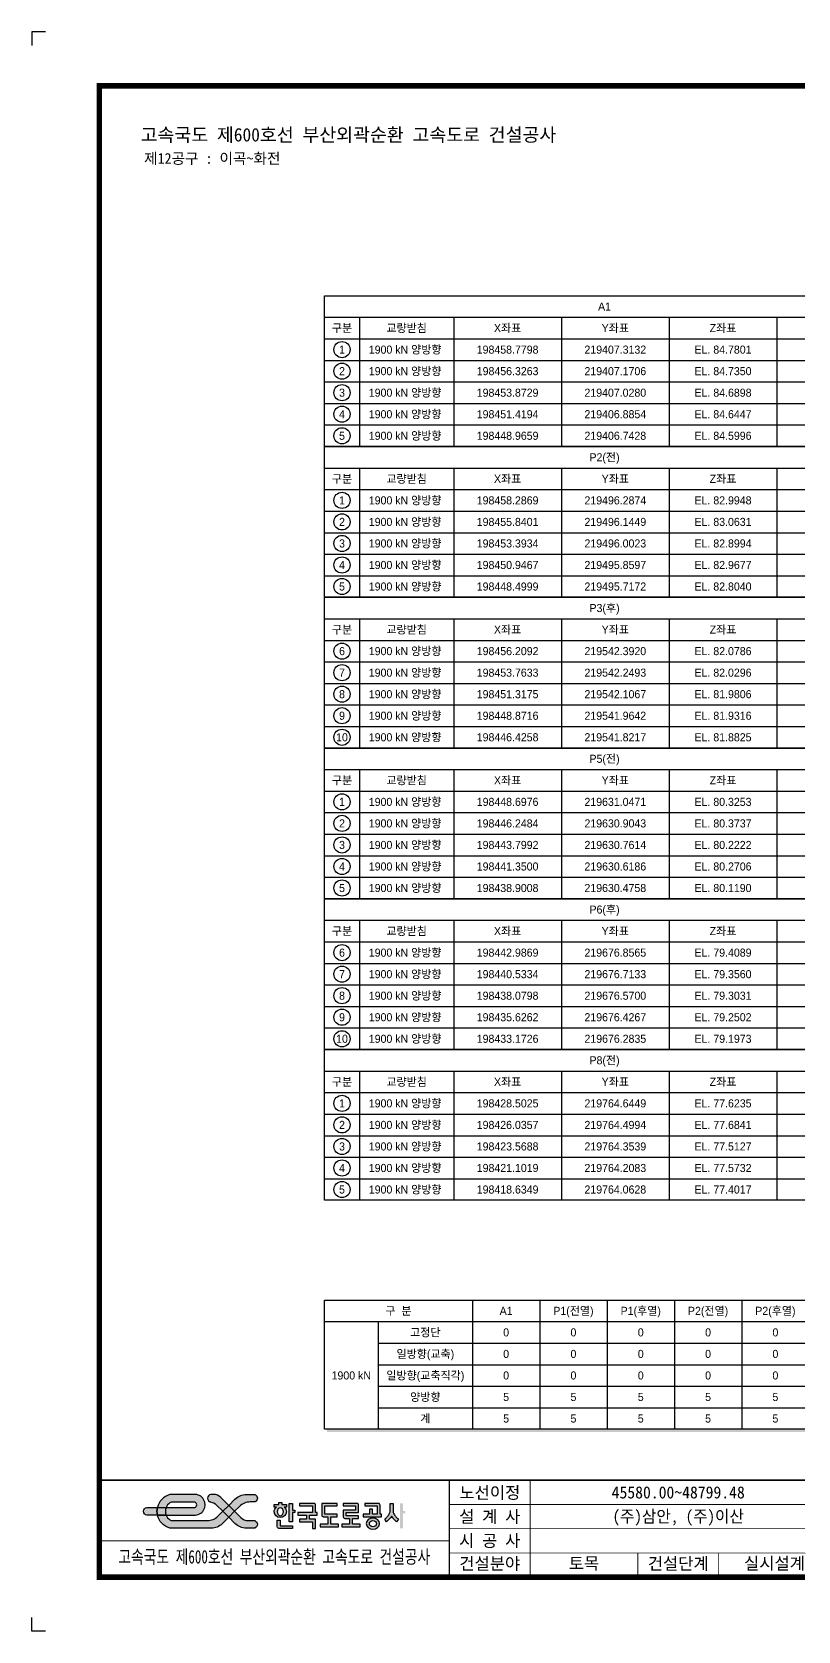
# Model space of a CAD drawing. Header units: feet. Extents: x 0 to 252300, y 0 to 178200.
# Drawn here: x 0 to 85344, y 0 to 178200 of the extents above; entities that cross this region are included whole.
import ezdxf
from ezdxf.enums import TextEntityAlignment as Align

# ---------------------------------------------------------------- set-up
doc = ezdxf.new("R2010")
doc.units = ezdxf.units.FT
doc.header["$LTSCALE"] = 3000
doc.header["$MEASUREMENT"] = 0
doc.layers.get('0').update_dxf_attribs({"linetype": 'CONTINUOUS'})
for name, color, linetype in [('CS-TABL-LIN2', 1, 'CONTINUOUS'), ('CS-TABL-TEX2', 3, 'CONTINUOUS'), ('CX-BORD', 3, 'CONTINUOUS'), ('CX-BORD-LIN1', 4, 'CONTINUOUS'), ('CX-BORD-LIN2', 3, 'CONTINUOUS'), ('CX-BORD-TEX2', 7, 'CONTINUOUS'), ('CX-BORD-TEX3', 6, 'CONTINUOUS'), ('CX-MISC', 2, 'CONTINUOUS')]:
    doc.layers.add(name, color=color, linetype=linetype)
doc.styles.add('A_STANDARD', font='')
doc.styles.add('TB_TEXT', font='')
doc.styles.add('TB_WBTXT', font='')
doc.styles.add('TB_WMTXT', font='')
doc.styles.get('A_STANDARD').set_extended_font_data('Dotum')
doc.styles.get('TB_TEXT').set_extended_font_data('DotumChe')
doc.styles.get('TB_WBTXT').set_extended_font_data('Dotum')
doc.styles.get('TB_WMTXT').set_extended_font_data('DotumChe')

# ---------------------------------------------------------------- blocks, each defined once
blk = doc.blocks.new('CXGLOGO-EX흑백')
h = blk.add_hatch(color=256)
h.paths.add_polyline_path([(12.62751094235613, 2.929722186557417), (13.9368577347384, 2.929722186557417, 0.1307849617648099), (14.19642449557114, 2.998798575681949, 0.5686079760781465), (14.23263349965494, 5.183221859397701, 0.1392232935838704), (13.9581907729968, 5.261149990701703), (11.43317010715378, 5.261149990701703, 0.1989123673796241), (7.88820811080587, 3.792778653716674), (5.962135003345992, 1.866705546256785), (7.789912781123938, 0.03892776847906987), (9.30410907077998, 1.553124058134753, -0.198912367379616)])
h.paths.add_polyline_path([(5.962135003346347, -1.78885000929877), (4.134357225567967, 0.03892776847900947), (2.638733131771026, -1.456696325318649, -0.1989123673796836), (-0.684668739806078, -2.833294453742262), (-11.36204881219041, -2.833294453742742, -0.149968192877195), (-12.240743962647, -2.563678008654669, -0.1491631919188299), (-13.39334849004342, -1.136072231520988), (-16.10175388554254, -1.136072231520988, 0.2784029190241507), (-12.27306911128629, -5.129271465237487, 0.06593867059308692), (-11.86520449236982, -5.183294453743216), (0.6208868157490102, -5.183294453742739, 0.198912367379658), (3.944288687325745, -3.806696325319599)])
h.paths.add_polyline_path([(-16.10175388554255, 1.213927768479007), (-19.36564277443144, 1.213927768479007, 0.8888888888888873), (-19.36564277443144, -1.136072231520991), (-16.10175388554254, -1.136072231520988, -0.1111111111111106)])
h.paths.add_polyline_path([(-11.36204881233854, 2.911149990701738), (-4.683161640971832, 2.911149990701997, -0.05755858726109904), (-4.564116577129639, 2.897400306733786, -0.792918256256352), (-4.564116577139849, 1.227677452445754, -0.05755858725611351), (-4.683161640971733, 1.21392776847901), (-13.39334849004398, 1.213927768479618, 0.1939147573995261), (-13.39334849004318, -1.136072231520991), (-4.743420552209216, -1.136072231520991, 1.071754271161691), (-4.743420552209216, 5.261149990701231), (-11.86520449236982, 5.261149990702183, 0.06593867059316338), (-12.27306911128352, 5.207127002196302, 0.2784029190242539), (-16.10175388554237, 1.21392776847981), (-13.39334849004398, 1.213927768479621, -0.1491631919192471), (-12.2407439626433, 2.641533545616181, -0.1499681928522188)])
h = blk.add_hatch(color=256)
h.paths.add_polyline_path([(3.485422644516419, 4.34341790508612, 0.1989123673796671), (1.269821396798442, 5.261149990701703), (0.4788016700130058, 5.261149990701703, 0.8338075771048155), (0.3771781799719207, 2.929722186557356, -0.177326263149743), (2.179867088961466, 1.993417905085643), (4.134357225568095, 0.03892776847887802), (5.962135003345992, 1.866705546256789)])
h.paths.add_polyline_path([(9.744402917729097, -1.915562368126679), (7.789912781123888, 0.03892776847899881), (5.96213500334634, -1.788850009298766), (7.888208110807184, -3.714923116759131, 0.198912367379553), (11.43317010715388, -5.183294453743692), (13.93853492596422, -5.183294453744644, 0.1292187291636897), (14.19530503372277, -5.115808595962658, 0.6043190588004438), (14.12747900538948, -2.886014569746202, 0.1137896329467328), (13.89882244722792, -2.833294453742262), (11.96000416544708, -2.833294453742262, -0.1989123673796783)])
h = blk.add_hatch(color=256)
h.paths.add_polyline_path([(5.962135003345985, 1.866705546256785), (4.134357225568095, 0.03892776847887802), (5.962135003346347, -1.788850009298773), (7.789912781123952, 0.03892776847906987)])
h.paths.add_polyline_path([(-13.39334849004398, 1.213927768479621), (-16.10175388554237, 1.21392776847981, 0.1111111111111885), (-16.10175388554254, -1.136072231520988), (-13.39334849004318, -1.136072231520988, -0.1939147573995261)])
h = blk.add_hatch(color=256)
edge = h.paths.add_edge_path()
edge.add_line((55.90553287691766, 2.4960983163664), (56.85552189184581, 2.496098316366446))
edge.add_line((56.85552189184581, 2.496098316366446), (56.85552189184592, 0.09215457618536149))
edge.add_arc((58.53363057762468, 0.09215457618543929), 1.67810868577876, 180.0000000000026, 195.4083540198517)
edge.add_arc((58.47394244906948, 0.07570436294137084), 1.61619517993231, 195.408354019852, 211.4069923032628)
edge.add_arc((62.72740815851297, 2.672743468727949), 6.599826652904244, 211.4069923032628, 220.884619074014)
edge.add_arc((62.65632922919535, 2.61120635935723), 6.505810537144002, 220.8846190740139, 230.4986055729279)
edge.add_line((58.51800266797031, -2.408736271577236), (57.94523708654083, -3.232545142195342))
edge.add_arc((62.63997685430596, 2.476487192741993), 7.39145666891144, 221.3708019331366, 230.5683267651548, ccw=False)
edge.add_arc((62.86124072826939, 2.671717853347373), 7.686537407580804, 212.5283811307898, 221.3728192081766, ccw=False)
edge.add_arc((49.89982302886737, 2.671711092267167), 7.686526193707074, 318.6271743273925, 327.471625333613, ccw=False)
edge.add_arc((50.12107005378402, 2.476495324059812), 7.391467942165787, 309.4316802638517, 318.62919103786044, ccw=False)
edge.add_line((54.81581768222331, -3.232545142194404), (54.24305210079449, -2.408736271575762))
edge.add_arc((50.16623946446956, 2.548189157142523), 6.418061309895114, 309.4355142588529, 319.1812610942183)
edge.add_arc((49.96136727208684, 2.72553903169074), 6.689032726803259, 319.1787201534786, 328.529668469246)
edge.add_arc((54.2901842034738, 0.07437455166653684), 1.612880450692433, 328.5764598147939, 344.6081938620856)
edge.add_arc((54.23147034857182, 0.09160721386742313), 1.674062617830531, 344.5729121819099, 360.0187337982126)
edge.add_line((55.90553287691779, 0.09215457618600098), (55.90553287691779, 2.4960983163664))
edge = h.paths.add_edge_path()
edge.add_arc((22.07066925838875, -0.0960583075494551), 1.77276644383517, 0.3446861390323761, 51.806537556943795, ccw=False)
edge.add_arc((21.98752086475434, -0.03643316846145372), 1.856528462969702, 268.6390132932114, 358.4888194230754, ccw=False)
edge.add_arc((21.89882706649707, -0.03696230538111067), 1.856011500010981, 181.4952613076245, 271.3769059760447, ccw=False)
edge.add_arc((21.81624874840013, -0.0960910072229415), 1.772833459952195, 128.1945062452658, 179.6542700587555, ccw=False)
edge.add_line((20.72004724334094, 1.297207502441104), (20.04344756338069, 1.297207502441104))
edge.add_line((20.04344756338069, 1.297207502441104), (20.04344756338068, 2.108874533108121))
edge.add_line((20.04344756338068, 2.108874533108121), (21.46843108577289, 2.108874533108121))
edge.add_line((21.46843108577289, 2.108874533108121), (21.4684310857729, 2.754247505206038))
edge.add_line((21.4684310857729, 2.754247505206038), (22.41842010070103, 2.754247505206038))
edge.add_line((22.41842010070103, 2.754247505206038), (22.41842010070103, 2.108874533108121))
edge.add_line((22.41842010070103, 2.108874533108121), (23.84340362309323, 2.108874533108121))
edge.add_line((23.84340362309323, 2.108874533108121), (23.84340362309322, 1.297207502441104))
edge.add_line((23.84340362309322, 1.297207502441104), (23.16680394313298, 1.297207502441104))
h.paths.add_polyline_path([(60.65547795155814, 0.172755616815305), (60.65547795155814, -0.601691949703131), (59.94298619036236, -0.601691949703131), (59.94298619036248, -5.248377348808134), (58.99299717543421, -5.248377348808617), (58.99299717543411, 2.496098316366869), (59.94298619036225, 2.496098316366869), (59.94298619036236, 0.172755616815305)])
edge = h.paths.add_edge_path()
edge.add_line((48.0681235037611, 2.496098316365892), (48.0681235037611, 1.72165074984937))
edge.add_line((48.0681235037611, 1.72165074984937), (51.86807956347353, 1.72165074984937))
edge.add_line((51.86807956347353, 1.72165074984937), (51.86807956347343, -0.8598411385413627))
edge.add_line((51.86807956347343, -0.8598411385413627), (50.44309604108143, -0.8598411385423006))
edge.add_line((50.44309604108143, -0.8598411385423006), (50.44309604108143, 0.6890539944927028))
edge.add_line((50.44309604108143, 0.6890539944927028), (49.4931070261532, 0.6890539944927028))
edge.add_line((49.4931070261532, 0.6890539944927028), (49.49310702615358, -0.8598411385418245))
edge.add_line((49.49310702615358, -0.8598411385418245), (47.59312899629693, -0.8598411385418281))
edge.add_line((47.59312899629693, -0.8598411385418281), (47.59312899629681, -1.634288705059802))
edge.add_line((47.59312899629681, -1.634288705059802), (53.29306308586574, -1.634288705059802))
edge.add_line((53.29306308586574, -1.634288705059802), (53.29306308586574, -0.8598411385413627))
edge.add_line((53.29306308586574, -0.8598411385413627), (52.81806857840155, -0.8598411385413236))
edge.add_line((52.81806857840155, -0.8598411385413236), (52.81806857840178, 1.979799938688487))
edge.add_arc((52.26887129235888, 1.979799938688532), 0.5491972860428973, 359.9999999999953, 400.6008038990672)
edge.add_arc((52.34038266447658, 2.041094338003921), 0.4550119382992583, 40.60080389906705, 89.66109212214847)
edge.add_line((52.3430740709377, 2.496098316366869), (48.0681235037611, 2.496098316367497))
edge = h.paths.add_edge_path()
edge.add_line((41.41820039926384, 2.496098316366869), (41.41820039926394, 1.721650749848898))
edge.add_line((41.41820039926394, 1.721650749848898), (45.21815645897638, 1.721650749848898))
edge.add_line((45.21815645897638, 1.721650749848898), (45.21815645897638, 0.4309048056535367))
edge.add_line((45.21815645897638, 0.4309048056535367), (41.41820039926384, 0.4309048056535367))
edge.add_line((41.41820039926384, 0.4309048056535367), (41.41820039926394, -1.634288705060271))
edge.add_arc((41.96739768530686, -1.634288705060244), 0.5491972860429257, 180.0000000000029, 220.6008038990638)
edge.add_arc((41.89588631318916, -1.695583104375644), 0.4550119382992751, 220.6008038990626, 269.6610921221458)
edge.add_line((41.89319490672801, -2.150587082738607), (43.31817842912, -2.150587082738607))
edge.add_line((43.31817842912, -2.150587082738607), (43.31817842912011, -3.957631404610424))
edge.add_line((43.31817842912011, -3.957631404610424), (40.94320589179998, -3.957631404610424))
edge.add_line((40.94320589179998, -3.957631404610424), (40.94320589179998, -4.732078971128871))
edge.add_line((40.94320589179998, -4.732078971128871), (46.64313998136879, -4.732078971128871))
edge.add_line((46.64313998136879, -4.732078971128871), (46.64313998136893, -3.957631404610897))
edge.add_line((46.64313998136893, -3.957631404610897), (44.26816744404802, -3.957631404609955))
edge.add_line((44.26816744404802, -3.957631404609955), (44.26816744404758, -2.150587082738607))
edge.add_line((44.26816744404758, -2.150587082738607), (46.1681454739045, -2.150587082738134))
edge.add_line((46.1681454739045, -2.150587082738134), (46.1681454739045, -1.376139516220633))
edge.add_line((46.1681454739045, -1.376139516220633), (42.36818941419209, -1.376139516220164))
edge.add_line((42.36818941419209, -1.376139516220164), (42.36818941419209, -0.3435427608644339))
edge.add_line((42.36818941419209, -0.3435427608644339), (46.1681454739045, -0.343542760863965))
edge.add_line((46.1681454739045, -0.343542760863965), (46.16814547390462, 1.979799938688512))
edge.add_arc((45.6189481878617, 1.979799938688539), 0.5491972860429115, 359.9999999999972, 400.6008038990619)
edge.add_arc((45.69045955997943, 2.041094338003941), 0.4550119382992425, 40.60080389906198, 89.6610921221449)
edge.add_line((45.69315096644058, 2.496098316366872), (41.41820039926384, 2.496098316366869))
edge = h.paths.add_edge_path()
edge.add_line((39.51822236940757, 2.496098316366869), (34.76827729476689, 2.496098316366869))
edge.add_line((34.76827729476689, 2.496098316366869), (34.76827729476689, -1.117990327381936))
edge.add_arc((35.31747458080942, -1.117990327381935), 0.5491972860425349, 180, 220.6008038990902)
edge.add_arc((35.24596320869247, -1.179284726696737), 0.4550119382998447, 220.60080389909, 269.6610921221131)
edge.add_line((35.24327180223106, -1.634288705060271), (36.66825532462316, -1.634288705060342))
edge.add_line((36.66825532462316, -1.634288705060342), (36.66825532462363, -3.957631404610424))
edge.add_line((36.66825532462363, -3.957631404610424), (34.29328278730304, -3.957631404610897))
edge.add_line((34.29328278730304, -3.957631404610897), (34.29328278730291, -4.732078971128871))
edge.add_line((34.29328278730291, -4.732078971128871), (39.99321687687187, -4.732078971129809))
edge.add_line((39.99321687687187, -4.732078971129809), (39.99321687687187, -3.957631404610897))
edge.add_line((39.99321687687187, -3.957631404610897), (37.61824433955118, -3.957631404610794))
edge.add_line((37.61824433955118, -3.957631404610794), (37.61824433955128, -1.634288705060271))
edge.add_line((37.61824433955128, -1.634288705060271), (39.5182223694077, -1.634288705059802))
edge.add_line((39.5182223694077, -1.634288705059802), (39.51822236940779, -0.8598411385423006))
edge.add_line((39.51822236940779, -0.8598411385423006), (35.71826630969503, -0.8598411385423006))
edge.add_line((35.71826630969503, -0.8598411385423006), (35.71826630969503, 1.721650749848898))
edge.add_line((35.71826630969503, 1.721650749848898), (39.51822236940745, 1.72165074984937))
edge.add_line((39.51822236940745, 1.72165074984937), (39.51822236940745, 2.496098316366869))
edge = h.paths.add_edge_path()
edge.add_line((31.9183102499825, -5.248377348808617), (32.86829926491062, -5.248377348808617))
edge.add_line((32.86829926491062, -5.248377348808617), (32.86829926491062, -2.408736271577304))
edge.add_line((32.86829926491062, -2.408736271577304), (30.96832123505435, -2.408736271577304))
edge.add_line((30.96832123505435, -2.408736271577304), (30.96832123505409, -1.117990327381936))
edge.add_line((30.96832123505409, -1.117990327381936), (33.34329377237469, -1.117990327381936))
edge.add_line((33.34329377237469, -1.117990327381936), (33.34329377237468, -0.343542760863965))
edge.add_line((33.34329377237468, -0.343542760863965), (32.86829926491062, -0.343542760863965))
edge.add_line((32.86829926491062, -0.343542760863965), (32.86829926491062, 1.979799938688512))
edge.add_arc((32.31910197886764, 1.979799938688512), 0.5491972860429826, 359.9999999999999, 400.6008038990593)
edge.add_arc((32.39061335098545, 2.041094338003989), 0.4550119382991955, 40.60080389905918, 89.66109212214754)
edge.add_line((32.39330475744659, 2.496098316366872), (27.88085693653791, 2.496098316366869))
edge.add_line((27.88085693653791, 2.496098316366869), (27.8808569365377, 1.721650749848898))
edge.add_line((27.8808569365377, 1.721650749848898), (31.9183102499825, 1.72165074984937))
edge.add_line((31.9183102499825, 1.72165074984937), (31.9183102499825, -0.343542760863965))
edge.add_line((31.9183102499825, -0.343542760863965), (27.40586242907364, -0.343542760863965))
edge.add_line((27.40586242907364, -0.343542760863965), (27.40586242907364, -1.11799032738147))
edge.add_line((27.40586242907364, -1.11799032738147), (30.01833222012621, -1.117990327381936))
edge.add_line((30.01833222012621, -1.117990327381936), (30.01833222012621, -2.408736271577773))
edge.add_line((30.01833222012621, -2.408736271577773), (27.88085693653782, -2.408736271577773))
edge.add_line((27.88085693653782, -2.408736271577773), (27.88085693653781, -3.183183838095275))
edge.add_line((27.88085693653781, -3.183183838095275), (31.9183102499825, -3.183183838095275))
edge.add_line((31.9183102499825, -3.183183838095275), (31.9183102499825, -5.248377348808617))
edge = h.paths.add_edge_path()
edge.add_line((25.7433816529495, -5.248377348808617), (21.46843108577295, -5.248377348808141))
edge.add_arc((21.468431085773, -4.799179719589938), 0.4491976292182027, 220.2618960212232, 269.9999999999932, ccw=False)
edge.add_arc((21.55155841230061, -4.728777609424231), 0.5581315978937866, 180.3389078778467, 220.2618960212236, ccw=False)
edge.add_arc((195.5622497713534, -3.699482215773768), 174.5718671369681, 179.6610921221531, 180.3389078778465, ccw=False)
edge.add_line((20.99343657830883, -2.66688546041647), (21.94342559323697, -2.66688546041647))
edge.add_line((21.94342559323697, -2.66688546041647), (21.94342559323697, -4.473929782290639))
edge.add_line((21.94342559323697, -4.473929782290639), (25.7433816529495, -4.473929782290639))
edge.add_line((25.7433816529495, -4.473929782290639), (25.7433816529495, -5.248377348808617))
edge = h.paths.add_edge_path(flags=16)
edge.add_ellipse((50.60385872541271, -3.769494308227308), major_axis=(-1.110875729177891, 2.868103891292178e-14), ratio=0.8665097612807381, start_angle=0, end_angle=360)
edge = h.paths.add_edge_path()
edge.add_ellipse((50.60385872364095, -3.769494308227308), major_axis=(2.060740712415878, 5.91535299055294e-14), ratio=0.8429164421096037, start_angle=0, end_angle=360, ccw=False)
h.paths.add_polyline_path([(26.4558734141455, 0.4309048056535367), (26.4558734141455, -0.343542760863965), (25.74338165294929, -0.343542760863965), (25.7433816529494, -3.183183838095275), (24.67464401115513, -3.183183838094806), (24.67464401115513, 2.496098316366869), (25.7433816529494, 2.496098316366869), (25.7433816529495, 0.4309048056535367)])
edge = h.paths.add_edge_path(flags=16)
edge.add_ellipse((21.94342559323697, -0.08539357202479891), major_axis=(7.44215483547632e-15, 1.223429116448234), ratio=0.7764969806228509, start_angle=0, end_angle=360, ccw=False)
for points in [[(-11.36204881219097, 2.911149990702945, 0.149968192828432), (-12.24074396240013, 2.64153354578092, 0.1491631919431257), (-13.39334849004398, 1.213927768479618, 0.1939147573995262), (-13.39334849004318, -1.136072231520991), (-4.743420552209216, -1.136072231520991, 1.071754271161691), (-4.743420552209216, 5.261149990701231), (-11.86520449236982, 5.261149990702183, 0.06593867059316338), (-12.27306911128352, 5.207127002196302, 0.2784029190242541), (-16.10175388554237, 1.213927768479806), (-13.39334849004398, 1.213927768479618), (-4.683161640971733, 1.21392776847901, 0.0575585872562081), (-4.564116577139657, 1.227677452445796, 0.7929182562611419), (-4.564116577139643, 2.897400306736131, 0.05755858725616377), (-4.683161640971832, 2.911149990701997), (-11.36204881234111, 2.911149990701738)], [(0.3771781799714518, 2.929722186557417, -0.1773262631497835), (2.179867088961458, 1.993417905085646), (4.134357225568095, 0.03892776847887802), (5.962135003345992, 1.866705546256785), (3.485422644516419, 4.34341790508612, 0.1989123673796582), (1.269821396798548, 5.261149990701703), (0.4788016700130058, 5.261149990701703, 0.8714196092937034), (0.4788016700130058, 2.911149990701706)], [(23.16680394313298, 1.297207502441104, -0.228396255599462), (23.84340362309322, -0.0853935720248451, -0.4134459869151131), (21.94342559323628, -1.892437893898972, -0.4136086650538482), (20.04344756338071, -0.08539357202475273, -0.2283866715627258), (20.72004724334094, 1.297207502441104), (20.04344756338069, 1.297207502441104), (20.04344756338068, 2.108874533108121), (21.46843108577289, 2.108874533108121), (21.4684310857729, 2.754247505206038), (22.41842010070103, 2.754247505206038), (22.41842010070103, 2.108874533108121), (23.84340362309323, 2.108874533108121), (23.84340362309322, 1.297207502441104), (23.16680394313298, 1.297207502441104)], [(31.9183102499825, -5.248377348808617), (32.86829926491062, -5.248377348808617), (32.86829926491062, -2.408736271577304), (30.96832123505435, -2.408736271577304), (30.96832123505409, -1.117990327381936), (33.34329377237469, -1.117990327381936), (33.34329377237468, -0.343542760863965), (32.86829926491062, -0.343542760863965), (32.86829926491062, 1.979799938688512, 0.1790312441150617), (32.73608670557006, 2.337209223254376, 0.2173967572259796), (32.39330475744659, 2.496098316366872), (27.88085693653791, 2.496098316366869), (27.8808569365377, 1.721650749848898), (31.9183102499825, 1.72165074984937), (31.9183102499825, -0.343542760863965), (27.40586242907364, -0.343542760863965), (27.40586242907364, -1.11799032738147), (30.01833222012621, -1.117990327381936), (30.01833222012621, -2.408736271577773), (27.88085693653782, -2.408736271577773), (27.88085693653781, -3.183183838095275), (31.9183102499825, -3.183183838095275), (31.9183102499825, -5.248377348808617)], [(39.51822236940757, 2.496098316366869), (34.76827729476689, 2.496098316366869), (34.76827729476689, -1.117990327381936, 0.179031244115201), (34.90048985410753, -1.475399611947733, 0.2173967572256811), (35.24327180223106, -1.634288705060271), (36.66825532462316, -1.634288705060342), (36.66825532462363, -3.957631404610424), (34.29328278730304, -3.957631404610897), (34.29328278730291, -4.732078971128871), (39.99321687687187, -4.732078971129809), (39.99321687687187, -3.957631404610897), (37.61824433955118, -3.957631404610794), (37.61824433955128, -1.634288705060271), (39.5182223694077, -1.634288705059802), (39.51822236940779, -0.8598411385423006), (35.71826630969503, -0.8598411385423006), (35.71826630969503, 1.721650749848898), (39.51822236940745, 1.72165074984937), (39.51822236940745, 2.496098316366869)], [(41.41820039926384, 2.496098316366869), (41.41820039926394, 1.721650749848898), (45.21815645897638, 1.721650749848898), (45.21815645897638, 0.4309048056535367), (41.41820039926384, 0.4309048056535367), (41.41820039926394, -1.634288705060271, 0.1790312441150686), (41.55041295860451, -1.991697989626104, 0.2173967572259559), (41.89319490672801, -2.150587082738607), (43.31817842912, -2.150587082738607), (43.31817842912011, -3.957631404610424), (40.94320589179998, -3.957631404610424), (40.94320589179998, -4.732078971128871), (46.64313998136879, -4.732078971128871), (46.64313998136893, -3.957631404610897), (44.26816744404802, -3.957631404609955), (44.26816744404758, -2.150587082738607), (46.1681454739045, -2.150587082738134), (46.1681454739045, -1.376139516220633), (42.36818941419209, -1.376139516220164), (42.36818941419209, -0.3435427608644339), (46.1681454739045, -0.343542760863965), (46.16814547390462, 1.979799938688512, 0.1790312441150869), (46.03593291456406, 2.337209223254376, 0.2173967572259547), (45.69315096644058, 2.496098316366872), (41.41820039926384, 2.496098316366869)], [(48.0681235037611, 2.496098316365892), (48.0681235037611, 1.72165074984937), (51.86807956347353, 1.72165074984937), (51.86807956347343, -0.8598411385413627), (50.44309604108143, -0.8598411385423006), (50.44309604108143, 0.6890539944927028), (49.4931070261532, 0.6890539944927028), (49.49310702615358, -0.8598411385418245), (47.59312899629693, -0.8598411385418281), (47.59312899629681, -1.634288705059802), (53.29306308586574, -1.634288705059802), (53.29306308586574, -0.8598411385413627), (52.81806857840155, -0.8598411385413236), (52.81806857840178, 1.979799938688487, 0.179031244115118), (52.68585601906119, 2.337209223254398, 0.2173967572259479), (52.3430740709377, 2.496098316366869), (48.0681235037611, 2.496098316367497)], [(55.90553287691766, 2.4960983163664), (56.85552189184581, 2.496098316366446), (56.85552189184592, 0.09215457618536149, 0.0673331086834034), (56.9158386985025, -0.3537133382605546, 0.06992084128346215), (57.09454053805489, -0.7665172394446813, 0.04137753804791307), (57.73774645661189, -1.647093096347959, 0.04197355301566234), (58.51800266797031, -2.408736271577236), (57.94523708654083, -3.232545142195342, -0.04015333159213054), (57.09307314020015, -2.408744723435024, -0.0386103102765588), (56.38052738438178, -1.461466375851227, -0.03861036677333588), (55.66798162856324, -2.408744723434765, -0.04015327015359547), (54.81581768222331, -3.232545142194404), (54.24305210079449, -2.408736271575762, 0.04254949277045509), (55.0233083121517, -1.64709309634749, 0.04082386527700423), (55.66651423070869, -0.7665172394442124, 0.07006595625911516), (55.8452160702611, -0.3537133382600786, 0.06749733491456367), (55.90553287691779, 0.09215457618600098), (55.90553287691779, 2.4960983163664)], [(25.7433816529495, -5.248377348808617), (21.46843108577295, -5.248377348808141, -0.22049606497067), (21.12564913764939, -5.089488255695642, -0.1759805261046493), (20.99343657830882, -4.732078971129866, -0.002957537787864401), (20.99343657830883, -2.66688546041647), (21.94342559323697, -2.66688546041647), (21.94342559323697, -4.473929782290639), (25.7433816529495, -4.473929782290639), (25.7433816529495, -5.248377348808617)]]:
    blk.add_lwpolyline(points, format="xyb")
for points in [[(14.19642449558027, 2.998798575687182, -0.1307849617699337), (13.9368577347384, 2.929722186557417), (12.62751094235613, 2.929722186557417, 0.1989123673796159), (9.30410907077998, 1.553124058134753), (7.789912781123881, 0.03892776847900592), (5.962135003346269, 1.866705546257062), (7.88820811080587, 3.792778653716674, -0.198912367379624), (11.43317010715378, 5.261149990701703), (13.9581907729968, 5.261149990701703, -0.1392232934978381), (14.23263349950496, 5.183221859490345, -0.5686079761212879)], [(-19.36564277443144, -1.136072231520991, -0.8888888888888888), (-19.36564277443144, 1.213927768479007), (-16.10175388554255, 1.213927768479007, 0.1111111111111495), (-16.10175388554254, -1.136072231520988)], [(-16.10175388554237, 1.21392776847981), (-13.39334849004398, 1.213927768479621, 0.1939147573995262), (-13.39334849004318, -1.136072231520988), (-16.10175388554254, -1.136072231520988, -0.1111111111111495)], [(5.962135003346347, -1.78885000929877), (3.944288687325745, -3.806696325319599, -0.198912367379658), (0.6208868157490102, -5.183294453742739), (-11.86520449236982, -5.183294453743216, -0.0659386705931795), (-12.27306911128685, -5.129271465237338, -0.2784029190241215), (-16.10175388554254, -1.136072231520991), (-13.39334849004342, -1.136072231520991, 0.1491631919431261), (-12.24074396239957, -2.563678008822297, 0.1499681928284316), (-11.36204881219041, -2.833294453742742), (-0.684668739806078, -2.833294453742262, 0.1989123673796836), (2.638733131771026, -1.456696325318649), (4.134357225567967, 0.03892776847900947)], [(7.789912781123881, 0.03892776847900592), (9.744402917729097, -1.915562368126679, 0.1989123673796783), (11.96000416544708, -2.833294453742262), (13.89882244722792, -2.833294453742262, -0.1137896330351633), (14.12747900555343, -2.886014569826049, -0.6043190587532347), (14.19530503371573, -5.115808595966634, -0.1292187291597539), (13.93853492596422, -5.183294453744644), (11.43317010715388, -5.183294453743692, -0.198912367379553), (7.888208110807184, -3.714923116759131), (5.962135003346347, -1.78885000929877)]]:
    blk.add_lwpolyline(points, format="xyb", close=True)
blk.add_lwpolyline([(5.962135003345992, 1.866705546256785), (7.789912781123945, 0.03892776847906987), (5.962135003346347, -1.78885000929877), (4.134357225568095, 0.03892776847887802), (5.962135003345992, 1.866705546256785)])
blk.add_lwpolyline([(26.4558734141455, 0.4309048056535367), (26.4558734141455, -0.343542760863965), (25.74338165294929, -0.343542760863965), (25.7433816529494, -3.183183838095275), (24.67464401115513, -3.183183838094806), (24.67464401115513, 2.496098316366869), (25.7433816529494, 2.496098316366869), (25.7433816529495, 0.4309048056535367)], close=True)
at = {"extrusion": (0, 0, -1)}
blk.add_ellipse((21.94342559323697, -0.08539357202479891), major_axis=(7.44215483547632e-15, 1.223429116448234), ratio=0.7764969806228509, start_param=3.141592653589785, end_param=9.424777960769372, dxfattribs=at)
blk.add_ellipse((50.60385872364095, -3.769494308227308), major_axis=(2.060740712415878, 5.91535299055294e-14), ratio=0.8429164421096037, dxfattribs=at)
blk.add_ellipse((50.60385872541271, -3.769494308227308), major_axis=(-1.110875729177891, 2.868103891292178e-14), ratio=0.8665097612807381)
blk = doc.blocks.new('CXBLKA1')
at = {"layer": 'CX-BORD-LIN1', "const_width": 2}
blk.add_lwpolyline([(796, -2.614797267597169e-12), (0, -3.410605131648481e-13), (0, 553.9999999999997), (795.9999999999998, 553.9999999999997)], close=True, dxfattribs=at)
at = {"layer": 'CX-BORD-LIN1'}
for points, const_width in [([(796, 36.0000000000008), (0, 35.99999999999852)], 0.6), ([(130, -5.684341886080801e-13), (130, 35.99999999999886)], 0.6), ([(160.0000000000001, -7.958078640513122e-13), (160.0000000000001, 35.99999999999898)], 0.3)]:
    blk.add_lwpolyline(points, dxfattribs=dict(at, const_width=const_width))
at = {"layer": 'CX-BORD-LIN2', "const_width": 0.3}
for points in [[(270, 26.99999999999909), (130, 26.99999999999886)], [(270, 17.99999999999909), (130, 17.99999999999886)], [(130, 13.49999999999909), (0, 13.49999999999886)], [(270, 8.99999999999909), (130, 8.999999999998863)], [(200.0000000000001, -1.193711796076968e-12), (200.0000000000001, 8.999999999998977)], [(230.0000000000001, -1.13686837721616e-12), (230.0000000000001, 8.999999999999034)]]:
    blk.add_lwpolyline(points, dxfattribs=at)
at = {"layer": 'CX-MISC'}
for points in [[(-20.00200001999224, 573.9999999999997), (-25, 573.9999999999997), (-25, 569.0020000199917)], [(-20.0020000199919, -20.00000000000034), (-25, -20.00000000000034), (-25.00000000000034, -15.0020000199919)]]:
    blk.add_lwpolyline(points, dxfattribs=at)
at = {"layer": 'CX-MISC', "xscale": 1.2, "yscale": 1.2}
blk.add_blockref('CXGLOGO-EX흑백', (40.89123459210989, 24.41566484108665), dxfattribs=at)
at = {"layer": 'CX-BORD-LIN1', "style": 'TB_TEXT'}
for tag, height, p in [('TR_RNUM5', 3, (285.1051166181959, 32.63656332936267)), ('TR_RDAT5', 3.5, (317.5, 32.99999999999977)), ('TR_DGN5', 3.5, (451.1184542177598, 32.99999999999977)), ('TR_CHK5', 3.5, (491.1184542177598, 32.99999999999977)), ('TR_APP5', 3.5, (531.1184542177598, 33)), ('TR_RNUM4', 3, (285.1051166181959, 26.6365633293625)), ('TR_RDAT4', 3.5, (317.5, 26.9999999999996)), ('TR_DGN4', 3.5, (451.1184542177598, 26.9999999999996)), ('TR_CHK4', 3.5, (491.1184542177598, 26.9999999999996)), ('TR_APP4', 3.5, (531.1184542177598, 26.99999999999983)), ('TR_RNUM3', 3, (285.1051166181959, 20.63656332936364)), ('TR_RDAT3', 3.5, (317.5, 21.00000000000068)), ('TR_DGN3', 3.5, (451.1184542177598, 21.00000000000068)), ('TR_CHK3', 3.5, (491.1184542177598, 21.00000000000068)), ('TR_APP3', 3.5, (531.1184542177598, 21.00000000000091)), ('TR_RNUM2', 3, (285.1051166181959, 14.63656332936364)), ('TR_RDAT2', 3.5, (317.5, 15.00000000000068)), ('TR_DGN2', 3.5, (451.1184542177598, 15.00000000000068)), ('TR_CHK2', 3.5, (491.1184542177598, 15.00000000000068)), ('TR_APP2', 3.5, (531.1184542177598, 15.00000000000091)), ('TR_RNUM1', 3, (285.1051166181959, 8.636563329362502)), ('TR_RDAT1', 3.5, (317.5, 8.999999999999602)), ('TR_DGN1', 3.5, (451.1184542177598, 8.999999999999602)), ('TR_CHK1', 3.5, (491.1184542177598, 8.999999999999602)), ('TR_APP1', 3.5, (531.1184542177598, 8.99999999999983))]:
    blk.add_attdef(tag, text='', height=height, dxfattribs=at).set_placement(p, align=Align.MIDDLE_CENTER)
for tag, p in [('TR_RCON5', (342.3033138082338, 32.99999999999977)), ('TR_RCON4', (342.3033138082338, 26.9999999999996)), ('TR_RCON3', (342.3033138082338, 21.00000000000068)), ('TR_RCON2', (342.3033138082338, 15.00000000000068)), ('TR_RCON1', (342.3033138082338, 8.999999999999602))]:
    blk.add_attdef(tag, text='', height=3.5, dxfattribs=at).set_placement(p, align=Align.MIDDLE_LEFT)
at = {"layer": 'CX-BORD-LIN2', "style": 'TB_TEXT'}
blk.add_attdef('TD_VERSION', text='', height=3, rotation=90, dxfattribs=at).set_placement((800.499999405456, 48.01489921212237), align=Align.MIDDLE_CENTER)
at = {"layer": 'CX-BORD-TEX2', "style": 'TB_WMTXT'}
for tag, height, p in [('TB_CNAME', 5, (15.34476638720094, 531.8324131479245)), ('TB_CSCOP', 4, (16.63456755316179, 523.8324131479245))]:
    blk.add_attdef(tag, text='', height=height, dxfattribs=at).set_placement(p, align=Align.BOTTOM_LEFT)
at = {"layer": 'CX-BORD-TEX2', "style": 'TB_WBTXT'}
for tag, height, p in [('TB_MTITIL', 10, (397.9999999999999, 533.3264135606181)), ('TB_STITL', 7, (397.9999999999999, 518.3264135606181))]:
    blk.add_attdef(tag, text='', height=height, dxfattribs=at).set_placement(p, align=Align.MIDDLE_CENTER)
at = {"layer": 'CX-BORD-TEX3', "style": 'TB_TEXT'}
for s, p in [('노선이정', (145.0338518561471, 31.45595740059105)), ('설 계 사', (145.0000000000001, 22.58754437093)), ('시 공 사', (145.0000000000001, 13.59273296473054)), ('건설분야', (145, 5.125020286179335)), ('건설단계', (215.0000000000001, 5.125020286178881))]:
    blk.add_text(s, height=4.500000000000001, dxfattribs=at).set_placement(p, align=Align.MIDDLE)
for tag, height, p in [('TD_LNDST', 4.500000000000001, (215, 31.49999999999909)), ('TD_DSECT', 4.500000000000001, (605.5, 31.50000000000023)), ('TD_DDIST', 4.500000000000001, (654.5, 31.50000000000034)), ('TD_DNAME_TOP', 4.500000000000001, (755, 27.95701132476654)), ('TD_CSECT', 4.500000000000001, (605.5, 22.50000000000023)), ('TD_CDIST', 4.500000000000001, (654.5, 22.50000000000028)), ('TD_DNAME_MAIN', 4.500000000000001, (755, 21.47309584254879)), ('TD_CCOMP', 4.500000000000001, (215.0000000000001, 13.59273296473054)), ('TD_HSCAL', 4.500000000000001, (620.8841087955549, 13.74838269424743)), ('TD_VSCAL', 4.500000000000001, (656.8614607241562, 13.74838269424743)), ('TD_DNAME_BOT', 3, (755, 15.24894304459792)), ('TD_FIELD', 4.500000000000001, (180, 5.125020286179335)), ('TD_CSTEP', 4.500000000000001, (250.7440000000001, 5.125020286178881)), ('TD_DWGCODE', 4.500000000000001, (637, 4.79080374170087)), ('TD_DWGNO', 4.500000000000001, (755, 5.001673382306194))]:
    blk.add_attdef(tag, text='', height=height, dxfattribs=at).set_placement(p, align=Align.MIDDLE_CENTER)
for tag, height, width, p in [('TD_DCOMP', 4.500000000000001, 0.95, (215.0000000000001, 22.58754437093)), ('TD_CNAME', 5, 0.78, (65, 7.595640316786557))]:
    blk.add_attdef(tag, text='', height=height, dxfattribs=dict(at, width=width)).set_placement(p, align=Align.MIDDLE_CENTER)

msp = doc.modelspace()

# ---------------------------------------------------------------- linework, layer by layer
at = {"layer": 'CS-TABL-LIN2'}
for p, q in [((32590.42580737494, 146401.9842263157), (219790.4258073749, 146401.9842263157)), ((36490.42580737494, 146401.9842263157), (36490.42580737494, 132001.9842263157)), ((46990.42580737494, 146401.9842263157), (46990.42580737494, 132001.9842263157)), ((58990.42580737494, 146401.9842263157), (58990.42580737494, 132001.9842263157)), ((70990.42580737494, 146401.9842263157), (70990.42580737494, 132001.9842263157)), ((82990.42580737494, 146401.9842263157), (82990.42580737494, 132001.9842263157)), ((32590.42580737494, 144001.9842263157), (219790.4258073749, 144001.9842263157)), ((32590.42580737494, 141601.9842263157), (219790.4258073749, 141601.9842263157)), ((32590.42580737494, 139201.9842263157), (219790.4258073749, 139201.9842263157)), ((32590.42580737494, 136801.9842263157), (219790.4258073749, 136801.9842263157)), ((32590.42580737494, 134401.9842263157), (219790.4258073749, 134401.9842263157)), ((32590.42580737494, 129601.9842263157), (219790.4258073749, 129601.9842263157)), ((36490.42580737494, 129601.9842263157), (36490.42580737494, 115201.9842263157)), ((46990.42580737494, 129601.9842263157), (46990.42580737494, 115201.9842263157)), ((58990.42580737494, 129601.9842263157), (58990.42580737494, 115201.9842263157)), ((70990.42580737494, 129601.9842263157), (70990.42580737494, 115201.9842263157)), ((82990.42580737494, 129601.9842263157), (82990.42580737494, 115201.9842263157)), ((32590.42580737494, 127201.9842263157), (219790.4258073749, 127201.9842263157)), ((32590.42580737494, 124801.9842263157), (219790.4258073749, 124801.9842263157)), ((32590.42580737494, 122401.9842263157), (219790.4258073749, 122401.9842263157)), ((32590.42580737494, 120001.9842263157), (219790.4258073749, 120001.9842263157)), ((32590.42580737494, 117601.9842263157), (219790.4258073749, 117601.9842263157)), ((32590.42580737494, 112801.9842263157), (219790.4258073749, 112801.9842263157)), ((36490.42580737494, 112801.9842263157), (36490.42580737494, 98401.98422631569)), ((46990.42580737494, 112801.9842263157), (46990.42580737494, 98401.98422631569)), ((58990.42580737494, 112801.9842263157), (58990.42580737494, 98401.98422631569)), ((70990.42580737494, 112801.9842263157), (70990.42580737494, 98401.98422631569)), ((82990.42580737494, 112801.9842263157), (82990.42580737494, 98401.98422631569)), ((32590.42580737494, 110401.9842263157), (219790.4258073749, 110401.9842263157)), ((32590.42580737494, 108001.9842263157), (219790.4258073749, 108001.9842263157)), ((32590.42580737494, 105601.9842263157), (219790.4258073749, 105601.9842263157)), ((32590.42580737494, 103201.9842263157), (219790.4258073749, 103201.9842263157)), ((32590.42580737494, 100801.9842263157), (219790.4258073749, 100801.9842263157)), ((32590.42580737494, 96001.98422631569), (219790.4258073749, 96001.98422631569)), ((36490.42580737494, 96001.98422631569), (36490.42580737494, 81601.98422631569)), ((46990.42580737494, 96001.98422631569), (46990.42580737494, 81601.98422631569)), ((58990.42580737494, 96001.98422631569), (58990.42580737494, 81601.98422631569)), ((70990.42580737494, 96001.98422631569), (70990.42580737494, 81601.98422631569)), ((82990.42580737494, 96001.98422631569), (82990.42580737494, 81601.98422631569)), ((32590.42580737494, 93601.98422631569), (219790.4258073749, 93601.98422631569)), ((32590.42580737494, 91201.98422631569), (219790.4258073749, 91201.98422631569)), ((32590.42580737494, 88801.98422631569), (219790.4258073749, 88801.98422631569)), ((32590.42580737494, 86401.98422631569), (219790.4258073749, 86401.98422631569)), ((32590.42580737494, 84001.98422631569), (219790.4258073749, 84001.98422631569)), ((32590.42580737494, 79201.98422631569), (219790.4258073749, 79201.98422631569)), ((36490.42580737494, 79201.98422631569), (36490.42580737494, 64801.98422631569)), ((46990.42580737494, 79201.98422631569), (46990.42580737494, 64801.98422631569)), ((58990.42580737494, 79201.98422631569), (58990.42580737494, 64801.98422631569)), ((70990.42580737494, 79201.98422631569), (70990.42580737494, 64801.98422631569)), ((82990.42580737494, 79201.98422631569), (82990.42580737494, 64801.98422631569)), ((32590.42580737494, 76801.98422631569), (219790.4258073749, 76801.98422631569)), ((32590.42580737494, 74401.98422631569), (219790.4258073749, 74401.98422631569)), ((32590.42580737494, 72001.98422631569), (219790.4258073749, 72001.98422631569)), ((32590.42580737494, 69601.98422631569), (219790.4258073749, 69601.98422631569)), ((32590.42580737494, 67201.98422631569), (219790.4258073749, 67201.98422631569)), ((32590.42580737494, 62401.98422631569), (219790.4258073749, 62401.98422631569)), ((36490.42580737494, 62401.98422631569), (36490.42580737494, 48001.98422631569)), ((46990.42580737494, 62401.98422631569), (46990.42580737494, 48001.98422631569)), ((58990.42580737494, 62401.98422631569), (58990.42580737494, 48001.98422631569)), ((70990.42580737494, 62401.98422631569), (70990.42580737494, 48001.98422631569)), ((82990.42580737494, 62401.98422631569), (82990.42580737494, 48001.98422631569)), ((32590.42580737494, 60001.98422631569), (219790.4258073749, 60001.98422631569)), ((32590.42580737494, 57601.98422631569), (219790.4258073749, 57601.98422631569)), ((32590.42580737494, 55201.98422631569), (219790.4258073749, 55201.98422631569)), ((32590.42580737494, 52801.98422631569), (219790.4258073749, 52801.98422631569)), ((32590.42580737494, 50401.98422631569), (219790.4258073749, 50401.98422631569)), ((49074.01161654945, 36880.39209718065), (49074.01161654945, 22480.39209718065)), ((56574.01161654945, 36880.39209718065), (56574.01161654945, 22480.39209718065)), ((64074.01161654945, 36880.39209718065), (64074.01161654945, 22480.39209718065)), ((71574.01161654945, 36880.39209718065), (71574.01161654945, 22480.39209718065)), ((79074.01161654945, 36880.39209718065), (79074.01161654945, 22480.39209718065)), ((32574.01161654945, 34480.39209718065), (191574.0116165495, 34480.39209718065)), ((38574.01161654945, 34480.39209718065), (38574.01161654945, 22480.39209718065)), ((38574.01161654945, 32080.39209718065), (191574.0116165495, 32080.39209718065)), ((38574.01161654945, 29680.39209718065), (191574.0116165495, 29680.39209718065)), ((38574.01161654945, 27280.39209718065), (191574.0116165495, 27280.39209718065)), ((38574.01161654945, 24880.39209718065), (191574.0116165495, 24880.39209718065))]:
    msp.add_line(p, q, dxfattribs=at)
for points in [[(32590.42580737494, 148801.9842263157), (219790.4258073749, 148801.9842263157), (219790.4258073749, 132001.9842263157), (32590.42580737494, 132001.9842263157)], [(32590.42580737494, 132001.9842263157), (219790.4258073749, 132001.9842263157), (219790.4258073749, 115201.9842263157), (32590.42580737494, 115201.9842263157)], [(32590.42580737494, 115201.9842263157), (219790.4258073749, 115201.9842263157), (219790.4258073749, 98401.98422631569), (32590.42580737494, 98401.98422631569)], [(32590.42580737494, 98401.98422631569), (219790.4258073749, 98401.98422631569), (219790.4258073749, 81601.98422631569), (32590.42580737494, 81601.98422631569)], [(32590.42580737494, 81601.98422631569), (219790.4258073749, 81601.98422631569), (219790.4258073749, 64801.98422631569), (32590.42580737494, 64801.98422631569)], [(32590.42580737494, 64801.98422631569), (219790.4258073749, 64801.98422631569), (219790.4258073749, 48001.98422631569), (32590.42580737494, 48001.98422631569)], [(32574.01161654945, 36880.39209718065), (191574.0116165495, 36880.39209718065), (191574.0116165495, 22480.39209718065), (32574.01161654945, 22480.39209718065)]]:
    msp.add_lwpolyline(points, close=True, dxfattribs=at)
for centre in [(34540.42580737494, 142801.9842263157), (34540.42580737494, 140401.9842263157), (34540.42580737494, 138001.9842263157), (34540.42580737494, 135601.9842263157), (34540.42580737494, 133201.9842263157), (34540.42580737494, 126001.9842263157), (34540.42580737494, 123601.9842263157), (34540.42580737494, 121201.9842263157), (34540.42580737494, 118801.9842263157), (34540.42580737494, 116401.9842263157), (34540.42580737494, 109201.9842263157), (34540.42580737494, 106801.9842263157), (34540.42580737494, 104401.9842263157), (34540.42580737494, 102001.9842263157), (34540.42580737494, 99601.98422631569), (34540.42580737494, 92401.98422631569), (34540.42580737494, 90001.98422631569), (34540.42580737494, 87601.98422631569), (34540.42580737494, 85201.98422631569), (34540.42580737494, 82801.98422631569), (34540.42580737494, 75601.98422631569), (34540.42580737494, 73201.98422631569), (34540.42580737494, 70801.98422631569), (34540.42580737494, 68401.98422631569), (34540.42580737494, 66001.98422631569), (34540.42580737494, 58801.98422631569), (34540.42580737494, 56401.98422631569), (34540.42580737494, 54001.98422631569), (34540.42580737494, 51601.98422631569), (34540.42580737494, 49201.98422631569)]:
    msp.add_circle(centre, 900, dxfattribs=at)
msp.add_solid([(32874.01161654945, 22480.39209718065), (191874.0116165495, 22480.39209718065), (32874.01161654945, 22180.39209718065), (191874.0116165495, 22180.39209718065)], dxfattribs=at)

# ---------------------------------------------------------------- block references
at = {"layer": 'CX-BORD'}
ref = msp.add_blockref('CXBLKA1', (7500, 6000.000000000102), dxfattribs=dict(at, xscale=300, yscale=300, zscale=300))
ref.add_attrib('TB_CNAME', '고속국도 제600호선 부산외곽순환 고속도로 건설공사', dxfattribs={"layer": 'CX-BORD-TEX2', "height": 1500, "style": 'TB_WMTXT'}).set_placement((12103.42991615832, 165549.7239443763), align=Align.BOTTOM_LEFT)
ref.add_attrib('TB_CSCOP', '제12공구 : 이곡~화전', dxfattribs={"layer": 'CX-BORD-TEX2', "height": 1200, "style": 'TB_WMTXT'}).set_placement((12490.37026595324, 163149.7239443763), align=Align.BOTTOM_LEFT)
ref.add_attrib('TD_CNAME', '고속국도 제600호선 부산외곽순환 고속도로 건설공사', dxfattribs={"layer": 'CX-BORD-TEX3', "height": 1500, "style": 'TB_TEXT', "width": 0.75}).set_placement((27000, 8278.692095037652), align=Align.MIDDLE_CENTER)
ref.add_attrib('TD_FIELD', '토목', dxfattribs={"layer": 'CX-BORD-TEX3', "height": 1350, "style": 'TB_TEXT'}).set_placement((61500, 7537.506085854126), align=Align.MIDDLE_CENTER)
ref.add_attrib('TD_CSTEP', '실시설계', dxfattribs={"layer": 'CX-BORD-TEX3', "height": 1350, "style": 'TB_TEXT'}).set_placement((82723.19999999553, 7537.506085854126), align=Align.MIDDLE_CENTER)
ref.add_attrib('TD_DCOMP', '(주)삼안, (주)이산', dxfattribs={"layer": 'CX-BORD-TEX3', "height": 1350, "style": 'TB_TEXT', "width": 0.9499999999999998}).set_placement((72000, 12776.26331127818), align=Align.MIDDLE_CENTER)
ref.add_attrib('TD_LNDST', '45580.00~48799.48', dxfattribs={"layer": 'CX-BORD-TEX3', "height": 1350, "style": 'TB_TEXT'}).set_placement((72000, 15450.0000000001), align=Align.MIDDLE_CENTER)

# ---------------------------------------------------------------- texts
at = {"layer": 'CS-TABL-TEX2', "style": 'A_STANDARD'}
for s, p in [('A1', (63790.42580737494, 147601.9842263157)), ('구분', (34540.42580737494, 145201.9842263157)), ('교량받침', (41740.42580737494, 145201.9842263157)), ('X좌표', (52990.42580737494, 145201.9842263157)), ('Y좌표', (64990.42580737494, 145201.9842263157)), ('Z좌표', (76990.42580737494, 145201.9842263157)), ('1', (34540.42580737494, 142801.9842263157)), ('1900 kN 양방향 ', (41740.42580737494, 142801.9842263157)), ('198458.7798', (52990.42580737494, 142801.9842263157)), ('219407.3132', (64990.42580737494, 142801.9842263157)), ('EL. 84.7801', (76990.42580737494, 142801.9842263157)), ('2', (34540.42580737494, 140401.9842263157)), ('1900 kN 양방향 ', (41740.42580737494, 140401.9842263157)), ('198456.3263', (52990.42580737494, 140401.9842263157)), ('219407.1706', (64990.42580737494, 140401.9842263157)), ('EL. 84.7350', (76990.42580737494, 140401.9842263157)), ('3', (34540.42580737494, 138001.9842263157)), ('1900 kN 양방향 ', (41740.42580737494, 138001.9842263157)), ('198453.8729', (52990.42580737494, 138001.9842263157)), ('219407.0280', (64990.42580737494, 138001.9842263157)), ('EL. 84.6898', (76990.42580737494, 138001.9842263157)), ('4', (34540.42580737494, 135601.9842263157)), ('1900 kN 양방향 ', (41740.42580737494, 135601.9842263157)), ('198451.4194', (52990.42580737494, 135601.9842263157)), ('219406.8854', (64990.42580737494, 135601.9842263157)), ('EL. 84.6447', (76990.42580737494, 135601.9842263157)), ('5', (34540.42580737494, 133201.9842263157)), ('1900 kN 양방향 ', (41740.42580737494, 133201.9842263157)), ('198448.9659', (52990.42580737494, 133201.9842263157)), ('219406.7428', (64990.42580737494, 133201.9842263157)), ('EL. 84.5996', (76990.42580737494, 133201.9842263157)), ('P2(전)', (63790.42580737494, 130801.9842263157)), ('구분', (34540.42580737494, 128401.9842263157)), ('교량받침', (41740.42580737494, 128401.9842263157)), ('X좌표', (52990.42580737494, 128401.9842263157)), ('Y좌표', (64990.42580737494, 128401.9842263157)), ('Z좌표', (76990.42580737494, 128401.9842263157)), ('1900 kN 양방향 ', (41740.42580737494, 126001.9842263157)), ('1', (34540.42580737494, 126001.9842263157)), ('198458.2869', (52990.42580737494, 126001.9842263157)), ('219496.2874', (64990.42580737494, 126001.9842263157)), ('EL. 82.9948', (76990.42580737494, 126001.9842263157)), ('2', (34540.42580737494, 123601.9842263157)), ('1900 kN 양방향 ', (41740.42580737494, 123601.9842263157)), ('198455.8401', (52990.42580737494, 123601.9842263157)), ('219496.1449', (64990.42580737494, 123601.9842263157)), ('EL. 83.0631', (76990.42580737494, 123601.9842263157)), ('3', (34540.42580737494, 121201.9842263157)), ('1900 kN 양방향 ', (41740.42580737494, 121201.9842263157)), ('198453.3934', (52990.42580737494, 121201.9842263157)), ('219496.0023', (64990.42580737494, 121201.9842263157)), ('EL. 82.8994', (76990.42580737494, 121201.9842263157)), ('4', (34540.42580737494, 118801.9842263157)), ('1900 kN 양방향 ', (41740.42580737494, 118801.9842263157)), ('198450.9467', (52990.42580737494, 118801.9842263157)), ('219495.8597', (64990.42580737494, 118801.9842263157)), ('EL. 82.9677', (76990.42580737494, 118801.9842263157)), ('5', (34540.42580737494, 116401.9842263157)), ('1900 kN 양방향 ', (41740.42580737494, 116401.9842263157)), ('198448.4999', (52990.42580737494, 116401.9842263157)), ('219495.7172', (64990.42580737494, 116401.9842263157)), ('EL. 82.8040', (76990.42580737494, 116401.9842263157)), ('P3(후)', (63790.42580737494, 114001.9842263157)), ('구분', (34540.42580737494, 111601.9842263157)), ('교량받침', (41740.42580737494, 111601.9842263157)), ('X좌표', (52990.42580737494, 111601.9842263157)), ('Y좌표', (64990.42580737494, 111601.9842263157)), ('Z좌표', (76990.42580737494, 111601.9842263157)), ('6', (34540.42580737494, 109201.9842263157)), ('1900 kN 양방향 ', (41740.42580737494, 109201.9842263157)), ('198456.2092', (52990.42580737494, 109201.9842263157)), ('219542.3920', (64990.42580737494, 109201.9842263157)), ('EL. 82.0786', (76990.42580737494, 109201.9842263157)), ('7', (34540.42580737494, 106801.9842263157)), ('1900 kN 양방향 ', (41740.42580737494, 106801.9842263157)), ('198453.7633', (52990.42580737494, 106801.9842263157)), ('219542.2493', (64990.42580737494, 106801.9842263157)), ('EL. 82.0296', (76990.42580737494, 106801.9842263157)), ('8', (34540.42580737494, 104401.9842263157)), ('1900 kN 양방향 ', (41740.42580737494, 104401.9842263157)), ('198451.3175', (52990.42580737494, 104401.9842263157)), ('219542.1067', (64990.42580737494, 104401.9842263157)), ('EL. 81.9806', (76990.42580737494, 104401.9842263157)), ('9', (34540.42580737494, 102001.9842263157)), ('1900 kN 양방향 ', (41740.42580737494, 102001.9842263157)), ('198448.8716', (52990.42580737494, 102001.9842263157)), ('219541.9642', (64990.42580737494, 102001.9842263157)), ('EL. 81.9316', (76990.42580737494, 102001.9842263157)), ('10', (34540.42580737494, 99601.98422631569)), ('1900 kN 양방향 ', (41740.42580737494, 99601.98422631569)), ('198446.4258', (52990.42580737494, 99601.98422631569)), ('219541.8217', (64990.42580737494, 99601.98422631569)), ('EL. 81.8825', (76990.42580737494, 99601.98422631569)), ('P5(전)', (63790.42580737494, 97201.98422631569)), ('구분', (34540.42580737494, 94801.98422631569)), ('교량받침', (41740.42580737494, 94801.98422631569)), ('X좌표', (52990.42580737494, 94801.98422631569)), ('Y좌표', (64990.42580737494, 94801.98422631569)), ('Z좌표', (76990.42580737494, 94801.98422631569)), ('1', (34540.42580737494, 92401.98422631569)), ('1900 kN 양방향 ', (41740.42580737494, 92401.98422631569)), ('198448.6976', (52990.42580737494, 92401.98422631569)), ('219631.0471', (64990.42580737494, 92401.98422631569)), ('EL. 80.3253', (76990.42580737494, 92401.98422631569)), ('2', (34540.42580737494, 90001.98422631569)), ('1900 kN 양방향 ', (41740.42580737494, 90001.98422631569)), ('198446.2484', (52990.42580737494, 90001.98422631569)), ('219630.9043', (64990.42580737494, 90001.98422631569)), ('EL. 80.3737', (76990.42580737494, 90001.98422631569)), ('3', (34540.42580737494, 87601.98422631569)), ('1900 kN 양방향 ', (41740.42580737494, 87601.98422631569)), ('198443.7992', (52990.42580737494, 87601.98422631569)), ('219630.7614', (64990.42580737494, 87601.98422631569)), ('EL. 80.2222', (76990.42580737494, 87601.98422631569)), ('4', (34540.42580737494, 85201.98422631569)), ('1900 kN 양방향 ', (41740.42580737494, 85201.98422631569)), ('198441.3500', (52990.42580737494, 85201.98422631569)), ('219630.6186', (64990.42580737494, 85201.98422631569)), ('EL. 80.2706', (76990.42580737494, 85201.98422631569)), ('5', (34540.42580737494, 82801.98422631569)), ('1900 kN 양방향 ', (41740.42580737494, 82801.98422631569)), ('198438.9008', (52990.42580737494, 82801.98422631569)), ('219630.4758', (64990.42580737494, 82801.98422631569)), ('EL. 80.1190', (76990.42580737494, 82801.98422631569)), ('P6(후)', (63790.42580737494, 80401.98422631569)), ('구분', (34540.42580737494, 78001.98422631569)), ('교량받침', (41740.42580737494, 78001.98422631569)), ('X좌표', (52990.42580737494, 78001.98422631569)), ('Y좌표', (64990.42580737494, 78001.98422631569)), ('Z좌표', (76990.42580737494, 78001.98422631569)), ('6', (34540.42580737494, 75601.98422631569)), ('1900 kN 양방향 ', (41740.42580737494, 75601.98422631569)), ('198442.9869', (52990.42580737494, 75601.98422631569)), ('219676.8565', (64990.42580737494, 75601.98422631569)), ('EL. 79.4089', (76990.42580737494, 75601.98422631569)), ('7', (34540.42580737494, 73201.98422631569)), ('1900 kN 양방향 ', (41740.42580737494, 73201.98422631569)), ('198440.5334', (52990.42580737494, 73201.98422631569)), ('219676.7133', (64990.42580737494, 73201.98422631569)), ('EL. 79.3560', (76990.42580737494, 73201.98422631569)), ('1900 kN 양방향 ', (41740.42580737494, 70801.98422631569)), ('8', (34540.42580737494, 70801.98422631569)), ('198438.0798', (52990.42580737494, 70801.98422631569)), ('219676.5700', (64990.42580737494, 70801.98422631569)), ('EL. 79.3031', (76990.42580737494, 70801.98422631569)), ('9', (34540.42580737494, 68401.98422631569)), ('1900 kN 양방향 ', (41740.42580737494, 68401.98422631569)), ('198435.6262', (52990.42580737494, 68401.98422631569)), ('219676.4267', (64990.42580737494, 68401.98422631569)), ('EL. 79.2502', (76990.42580737494, 68401.98422631569)), ('10', (34540.42580737494, 66001.98422631569)), ('1900 kN 양방향 ', (41740.42580737494, 66001.98422631569)), ('198433.1726', (52990.42580737494, 66001.98422631569)), ('219676.2835', (64990.42580737494, 66001.98422631569)), ('EL. 79.1973', (76990.42580737494, 66001.98422631569)), ('P8(전)', (63790.42580737494, 63601.98422631569)), ('구분', (34540.42580737494, 61201.98422631569)), ('교량받침', (41740.42580737494, 61201.98422631569)), ('X좌표', (52990.42580737494, 61201.98422631569)), ('Y좌표', (64990.42580737494, 61201.98422631569)), ('Z좌표', (76990.42580737494, 61201.98422631569)), ('1', (34540.42580737494, 58801.98422631569)), ('1900 kN 양방향 ', (41740.42580737494, 58801.98422631569)), ('198428.5025', (52990.42580737494, 58801.98422631569)), ('219764.6449', (64990.42580737494, 58801.98422631569)), ('EL. 77.6235', (76990.42580737494, 58801.98422631569)), ('2', (34540.42580737494, 56401.98422631569)), ('1900 kN 양방향 ', (41740.42580737494, 56401.98422631569)), ('198426.0357', (52990.42580737494, 56401.98422631569)), ('219764.4994', (64990.42580737494, 56401.98422631569)), ('EL. 77.6841', (76990.42580737494, 56401.98422631569)), ('3', (34540.42580737494, 54001.98422631569)), ('1900 kN 양방향 ', (41740.42580737494, 54001.98422631569)), ('198423.5688', (52990.42580737494, 54001.98422631569)), ('219764.3539', (64990.42580737494, 54001.98422631569)), ('EL. 77.5127', (76990.42580737494, 54001.98422631569)), ('4', (34540.42580737494, 51601.98422631569)), ('1900 kN 양방향 ', (41740.42580737494, 51601.98422631569)), ('198421.1019', (52990.42580737494, 51601.98422631569)), ('219764.2083', (64990.42580737494, 51601.98422631569)), ('EL. 77.5732', (76990.42580737494, 51601.98422631569)), ('5', (34540.42580737494, 49201.98422631569)), ('1900 kN 양방향 ', (41740.42580737494, 49201.98422631569)), ('198418.6349', (52990.42580737494, 49201.98422631569)), ('219764.0628', (64990.42580737494, 49201.98422631569)), ('EL. 77.4017', (76990.42580737494, 49201.98422631569)), ('구  분', (40824.01161654945, 35680.39209718065)), ('A1', (52824.01161654945, 35680.39209718065)), ('P1(전열)', (60324.01161654945, 35680.39209718065)), ('P1(후열)', (67824.01161654945, 35680.39209718065)), ('P2(전열)', (75324.01161654945, 35680.39209718065)), ('P2(후열)', (82824.01161654945, 35680.39209718065)), ('고정단', (43824.01161654945, 33280.39209718065)), ('0', (52824.01161654945, 33280.39209718065)), ('0', (60324.01161654945, 33280.39209718065)), ('0', (67824.01161654945, 33280.39209718065)), ('0', (75324.01161654945, 33280.39209718065)), ('0', (82824.01161654945, 33280.39209718065)), ('일방향(교축)', (43824.01161654945, 30880.39209718065)), ('0', (52824.01161654945, 30880.39209718065)), ('0', (60324.01161654945, 30880.39209718065)), ('0', (67824.01161654945, 30880.39209718065)), ('0', (75324.01161654945, 30880.39209718065)), ('0', (82824.01161654945, 30880.39209718065)), ('1900 kN', (35574.01161654945, 28480.39209718065)), ('일방향(교축직각)', (43824.01161654945, 28480.39209718065)), ('0', (52824.01161654945, 28480.39209718065)), ('0', (60324.01161654945, 28480.39209718065)), ('0', (67824.01161654945, 28480.39209718065)), ('0', (75324.01161654945, 28480.39209718065)), ('0', (82824.01161654945, 28480.39209718065)), ('양방향', (43824.01161654945, 26080.39209718065)), ('5', (52824.01161654945, 26080.39209718065)), ('5', (60324.01161654945, 26080.39209718065)), ('5', (67824.01161654945, 26080.39209718065)), ('5', (75324.01161654945, 26080.39209718065)), ('5', (82824.01161654945, 26080.39209718065)), ('계', (43824.01161654945, 23680.39209718065)), ('5', (52824.01161654945, 23680.39209718065)), ('5', (60324.01161654945, 23680.39209718065)), ('5', (67824.01161654945, 23680.39209718065)), ('5', (75324.01161654945, 23680.39209718065)), ('5', (82824.01161654945, 23680.39209718065))]:
    msp.add_text(s, height=900, dxfattribs=at).set_placement(p, align=Align.MIDDLE_CENTER)

doc.saveas('drawing.dxf')
